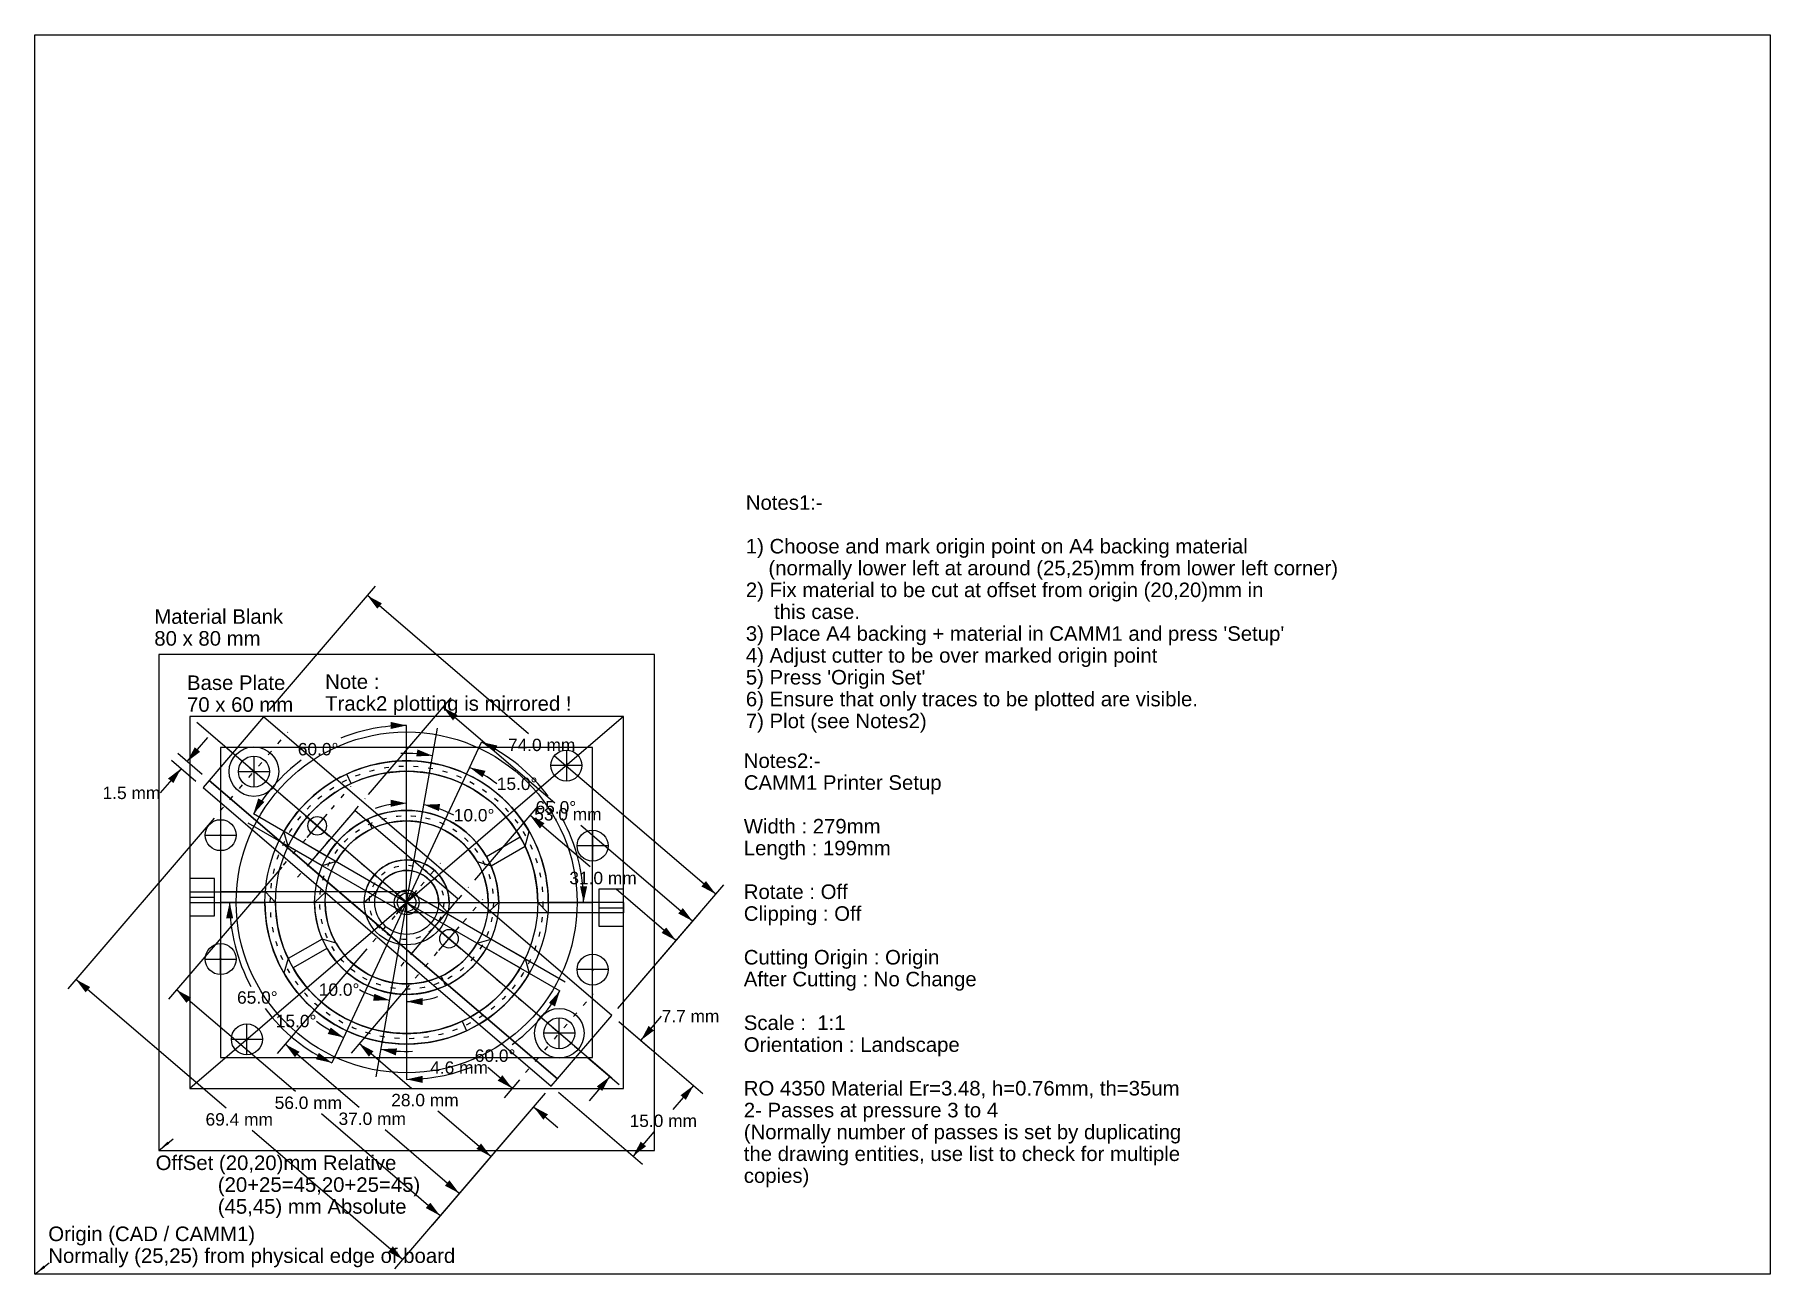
# Model space of a CAD drawing. Extents: x 0 to 280, y 0 to 200.
import ezdxf
from ezdxf.enums import TextEntityAlignment as Align

# ---------------------------------------------------------------- set-up
doc = ezdxf.new("R2010")
doc.units = 0
doc.linetypes.add('ECW_3', pattern=[3.175, 0.79375, -1.5875, 0.79375])
for name, color, linetype in [('CONSTRUCTION', 7, 'CONTINUOUS'), ('CONSTRUCTION1', 7, 'CONTINUOUS'), ('DIMENSIONS', 7, 'CONTINUOUS'), ('PLOTAREA', 7, 'CONTINUOUS'), ('SERVOMOUNT', 7, 'CONTINUOUS'), ('SEVROMOUNTDIMS', 7, 'CONTINUOUS'), ('TRACK1', 7, 'CONTINUOUS'), ('TRACK1PLOTTING', 7, 'CONTINUOUS'), ('TRACK2', 7, 'CONTINUOUS'), ('TRACK2PLOTTING', 7, 'CONTINUOUS')]:
    doc.layers.add(name, color=color, linetype=linetype)
doc.styles.add('STYLE1', font='Arial.ttf')

msp = doc.modelspace()

# ---------------------------------------------------------------- linework, layer by layer
at = {"layer": 'CONSTRUCTION', "color": 142}
for p, q in [((95, 90), (25, 29.999998)), ((93.101822, 31.626938), (26.138901, 89.023842)), ((59.999996, 59.999989), (59.999985, 88.551292)), ((59.999996, 59.999989), (64.95787, 88.117538)), ((59.999996, 60), (72.066292, 85.876266)), ((85.770531, 84.588005), (85.770531, 79.588005)), ((35.368382, 83.611855), (35.368385, 78.611847)), ((88.270531, 82.088005), (83.270531, 82.088005)), ((32.868389, 81.111847), (37.868382, 81.111847)), ((30.000006, 73.350006), (30.000006, 68.350006)), ((59.149975, 58.527752), (34.42382, 72.803413)), ((59.999981, 59.999996), (35.273834, 74.27565)), ((27.500008, 70.850006), (32.500008, 70.850006)), ((89.999985, 71.650032), (89.999992, 66.650032)), ((92.499985, 69.150032), (87.499985, 69.150032)), ((60, 61.700001), (29.999998, 61.699997)), ((60, 60), (29.999998, 60)), ((60.000004, 59.999985), (47.933708, 34.123714)), ((60, 59.999996), (55.042122, 31.882444)), ((59.999996, 59.999996), (89.999992, 59.999989)), ((60, 59.999996), (60.000004, 31.448689)), ((60.000015, 59.999992), (84.726166, 45.724339)), ((60.850021, 61.472237), (85.576172, 47.196579)), ((90, 58.300003), (59.999996, 58.299999)), ((29.999998, 48.349998), (29.999998, 53.349998)), ((27.5, 50.849998), (32.5, 50.849998)), ((90.000015, 46.650028), (90.000008, 51.650028)), ((92.500015, 49.150032), (87.500015, 49.150024)), ((34.229485, 35.411987), (34.229485, 40.411987)), ((84.631615, 36.388149), (84.631615, 41.388149)), ((31.729485, 37.911987), (36.729485, 37.911987)), ((87.131615, 38.888149), (82.131615, 38.888149)), ((20, 20), (22.338753, 21.829094)), ((0, 0), (2.338753, 1.829094))]:
    msp.add_line(p, q, dxfattribs=at)
at = {"layer": 'CONSTRUCTION', "color": 3}
for p, q in [((25, 60.849998), (28.999998, 60.849998)), ((91, 59.150009), (95, 59.150002))]:
    msp.add_line(p, q, dxfattribs=at)
at = {"layer": 'CONSTRUCTION', "color": 142}
for points in [[(100, 20), (100, 100), (20, 100), (20, 20)], [(95, 30), (95, 90), (25, 90), (25, 29.999998)]]:
    msp.add_lwpolyline(points, close=True, dxfattribs=at)
at = {"layer": 'CONSTRUCTION', "color": 3}
for points in [[(28.999998, 63.849995), (25, 63.849995), (25, 57.849998), (28.999998, 57.849998)], [(95, 62.150002), (91, 62.150009), (90.999992, 56.150009), (94.999992, 56.150002)]]:
    msp.add_lwpolyline(points, close=True, dxfattribs=at)
at = {"layer": 'CONSTRUCTION', "color": 142}
for centre, radius in [((60, 60), 27.5), ((35.368382, 81.111855), 4), ((85.770523, 82.088005), 2.5), ((60, 60), 22.85), ((60, 60), 21.15), ((30.000006, 70.850006), 2.5), ((60, 60), 14.85), ((60, 60), 13.15), ((89.999985, 69.150032), 2.5), ((60, 60), 6.85), ((60, 60), 5.15), ((60, 60), 2), ((29.999998, 50.849998), 2.5), ((90.000015, 49.150028), 2.5), ((84.631615, 38.888153), 4), ((34.229477, 37.911987), 2.5)]:
    msp.add_circle(centre, radius, dxfattribs=at)
at = {"layer": 'CONSTRUCTION', "color": 142, "linetype": 'ECW_3'}
for radius in [22, 14, 6]:
    msp.add_circle((60, 60), radius, dxfattribs=at)
at = {"layer": 'CONSTRUCTION', "color": 142}
for points in [[(20, 20), (21.44067, 21.40439), (21.710157, 21.059811)], [(0, 0), (1.440669, 1.40439), (1.710158, 1.059812)]]:
    msp.add_solid(points, dxfattribs=at)
at = {"layer": 'CONSTRUCTION1', "color": 6}
msp.add_lwpolyline([(90, 35), (90, 85), (29.999998, 85), (30, 34.999996)], close=True, dxfattribs=at)
at = {"layer": 'DIMENSIONS', "color": 2}
for centre, radius, start, end in [((59.999996, 59.999989), 28.551321, 90.000023, 111.806174), ((59.999996, 59.999996), 24.039591, 80.000025, 92.250662), ((59.999996, 59.999996), 28.551315, 36.89453, 65.000025), ((59.999996, 59.999989), 28.551321, 126.584319, 150.000011), ((59.999996, 59.999996), 24.039591, 52.74939, 65.000027), ((59.999996, 59.999996), 15.997116, 89.999996, 108.409582), ((59.999996, 59.999996), 15.997116, 61.590418, 80.000005), ((59.999996, 59.999996), 28.551315, 359.999983, 388.310842), ((60, 60), 28.551315, 179.999991, 208.31088), ((60, 60), 15.997116, 241.590403, 259.999989), ((60, 60), 15.997116, 270.000001, 288.409587), ((60, 59.999996), 28.551321, 306.584297, 330.000016), ((60, 60), 28.551315, 216.894542, 245.000033), ((60, 60), 24.039591, 232.749406, 245.000042), ((60, 60), 24.039591, 260.00003, 272.250667), ((60, 59.999996), 28.551321, 270.000028, 291.806168)]:
    msp.add_arc(centre, radius, start, end, dxfattribs=at)
for points in [[(59.999985, 88.551308), (57.429985, 87.981308), (57.429985, 89.121307)], [(64.174416, 83.67437), (61.544479, 83.559303), (61.742439, 84.681984)], [(72.066292, 85.876282), (74.636398, 85.306747), (74.15461, 84.27356)], [(70.159554, 81.78727), (72.72966, 81.217735), (72.247871, 80.184547)], [(35.273823, 74.275642), (36.065189, 76.786331), (37.052456, 76.216331)], [(59.999996, 75.997108), (57.429996, 75.427109), (57.429996, 76.567108)], [(62.777866, 75.754082), (65.407799, 75.869148), (65.209846, 74.746468)], [(88.551308, 59.999989), (87.981308, 62.569988), (89.121307, 62.569988)], [(31.448685, 60.000004), (32.018684, 57.430004), (30.878685, 57.430004)], [(57.22213, 44.245914), (54.592194, 44.130848), (54.790154, 45.253529)], [(84.726173, 45.724342), (83.934807, 43.213657), (82.94754, 43.783657)], [(60, 44.002884), (62.57, 44.572884), (62.57, 43.432884)], [(49.840443, 38.212727), (47.27034, 38.782257), (47.752125, 39.815449)], [(55.825581, 36.325623), (58.455517, 36.440689), (58.257557, 35.318008)], [(47.933708, 34.123714), (45.363605, 34.693245), (45.84539, 35.726437)], [(60.000015, 31.448675), (62.570015, 32.018677), (62.570015, 30.878677)]]:
    msp.add_solid(points, dxfattribs=at)
at = {"layer": 'PLOTAREA', "color": 1}
msp.add_lwpolyline([(0, 0), (0, 200), (280, 200), (280, 0)], close=True, dxfattribs=at)
at = {"layer": 'SERVOMOUNT', "color": 116, "linetype": 'ECW_3'}
for p, q in [((29.920057, 74.755188), (40.816692, 87.468513)), ((89.509644, 34.707176), (29.731077, 85.943604)), ((40.125534, 66.008072), (51.022179, 78.721382)), ((42.403343, 64.05574), (53.299988, 76.769058)), ((54.551682, 53.643349), (65.448318, 66.356674)), ((59.107319, 49.738705), (70.003944, 62.452023)), ((61.385132, 47.786381), (72.281761, 60.499702)), ((79.183296, 32.53149), (90.079933, 45.244808))]:
    msp.add_line(p, q, dxfattribs=at)
at = {"layer": 'SERVOMOUNT', "color": 3}
for p, q in [((43.675674, 73.991661), (47.472031, 70.737793)), ((43.946915, 70.466553), (47.200783, 74.262901)), ((58.10183, 61.626942), (61.898186, 58.373074)), ((58.10183, 61.626942), (61.898186, 58.373074)), ((58.37307, 58.10183), (61.626942, 61.898186)), ((58.37307, 58.10183), (61.626942, 61.898186)), ((65.206505, 52.244862), (68.460381, 56.041214)), ((64.935265, 55.769974), (68.731621, 52.516106))]:
    msp.add_line(p, q, dxfattribs=at)
at = {"layer": 'SERVOMOUNT', "color": 114}
for points in [[(36.917934, 89.925041), (28.132475, 79.674881), (84.31855, 31.517582), (93.103996, 41.767742)], [(28.132475, 79.674881), (27.156319, 78.535973), (83.342384, 30.378674), (84.31855, 31.517582)]]:
    msp.add_lwpolyline(points, close=True, dxfattribs=at)
at = {"layer": 'SERVOMOUNT', "color": 3}
msp.add_lwpolyline([(44.077171, 66.008621), (60.781143, 51.691593), (68.330116, 60.499138), (51.626152, 74.81617)], close=True, dxfattribs=at)
at = {"layer": 'SERVOMOUNT', "color": 116}
for centre in [(35.368382, 81.111855), (84.631615, 38.888153)]:
    msp.add_circle(centre, 2.5, dxfattribs=at)
at = {"layer": 'SERVOMOUNT', "color": 3}
for centre in [(45.573853, 72.364731), (60.000004, 60.000008), (60.000004, 60.000008), (66.833443, 54.143044)]:
    msp.add_circle(centre, 1.5, dxfattribs=at)
at = {"layer": 'SEVROMOUNTDIMS', "color": 2}
for p, q in [((37.894096, 91.06395), (54.991486, 111.011803)), ((79.682877, 87.214615), (53.689938, 109.493263)), ((53.838787, 77.39769), (67.200111, 92.986603)), ((83.919144, 76.022552), (65.89856, 91.468063)), ((26.993572, 80.651047), (23.064358, 84.018829)), ((24.582893, 82.71727), (27.927893, 86.619911)), ((23.606728, 81.578369), (20.261728, 77.675728)), ((26.017416, 79.512138), (22.08819, 82.879921)), ((109.875999, 61.335968), (83.883072, 83.614609)), ((28.943895, 73.61628), (5.331295, 46.066994)), ((70.980103, 63.590931), (81.222504, 75.540924)), ((89.589554, 65.73539), (79.920952, 74.022385)), ((106.139931, 56.977028), (88.119339, 72.422546)), ((39.847034, 65.683136), (21.585621, 44.377193)), ((103.458366, 53.848385), (93.789749, 62.135391)), ((94.080154, 42.906651), (111.177551, 62.854511)), ((94.080154, 42.906651), (107.441483, 58.495571)), ((94.080154, 42.906651), (104.759918, 55.366928)), ((53.57552, 52.504444), (39.102413, 35.618397)), ((30.895073, 26.790287), (6.632843, 47.585537)), ((42.046665, 29.474049), (22.887169, 45.895737)), ((60.40897, 46.647472), (51.028355, 35.702919)), ((94.242905, 40.79158), (107.811195, 29.162149)), ((94.242905, 40.79158), (99.316582, 36.442924)), ((97.798035, 37.744473), (101.143013, 41.647129)), ((52.350384, 26.897608), (40.403961, 37.13694)), ((60.859604, 29.910624), (52.329903, 37.221462)), ((89.231949, 34.945194), (94.305626, 30.59654)), ((77.021675, 30.009483), (73.119019, 33.354458)), ((78.207138, 31.392584), (75.720131, 28.49094)), ((92.787079, 31.898087), (89.442101, 27.995432)), ((82.366226, 29.239767), (58.05595, 0.876492)), ((82.366219, 29.239767), (64.104797, 7.93382)), ((82.366219, 29.239767), (67.195442, 11.539736)), ((82.366226, 29.239767), (72.287941, 17.481243)), ((82.366226, 29.239767), (79.181549, 25.524147)), ((84.481293, 29.402512), (98.049576, 17.773079)), ((106.292656, 30.463697), (102.954636, 26.56916)), ((65.406349, 9.452362), (46.246853, 25.87405)), ((73.589493, 18.999786), (65.059792, 26.310625)), ((80.483101, 27.04269), (84.385757, 23.697716)), ((59.357498, 2.395035), (35.095264, 23.190289)), ((68.496994, 13.058277), (56.550571, 23.297609)), ((99.869057, 22.969162), (96.531036, 19.074627))]:
    msp.add_line(p, q, dxfattribs=at)
for points in [[(53.689938, 109.493263), (56.012207, 108.253555), (55.270325, 107.387985)], [(65.89856, 91.468063), (68.220825, 90.228355), (67.478943, 89.362785)], [(24.582893, 82.71727), (25.822611, 85.039536), (26.688175, 84.297646)], [(23.606728, 81.578369), (22.367012, 79.256104), (21.501446, 79.997993)], [(79.920952, 74.022385), (82.243217, 72.782677), (81.501335, 71.917107)], [(109.875999, 61.335968), (107.553734, 62.575672), (108.295616, 63.441242)], [(106.139931, 56.977028), (103.817665, 58.216732), (104.559547, 59.082302)], [(103.458366, 53.848385), (101.136101, 55.088089), (101.877983, 55.953659)], [(6.632843, 47.585537), (8.955112, 46.345833), (8.213229, 45.480263)], [(22.887169, 45.895737), (25.209436, 44.656029), (24.467554, 43.790462)], [(97.798035, 37.744473), (99.037743, 40.066742), (99.903305, 39.32486)], [(40.403961, 37.13694), (42.726231, 35.897232), (41.984344, 35.031666)], [(52.329903, 37.221462), (54.652172, 35.981758), (53.91029, 35.116188)], [(77.021675, 30.009483), (74.699402, 31.249186), (75.441284, 32.114754)], [(92.787079, 31.898087), (91.547371, 29.575817), (90.681808, 30.317699)], [(106.292656, 30.463697), (105.052948, 28.14143), (104.187378, 28.883312)], [(80.483101, 27.04269), (82.805374, 25.802988), (82.063492, 24.937418)], [(73.589493, 18.999786), (71.267227, 20.239492), (72.009109, 21.105061)], [(96.531036, 19.074627), (97.770744, 21.396894), (98.636314, 20.655012)], [(68.496994, 13.058277), (66.174728, 14.297983), (66.916611, 15.163552)], [(65.406349, 9.452362), (63.08408, 10.692068), (63.825966, 11.557637)], [(59.357498, 2.395035), (57.035229, 3.63474), (57.777111, 4.500309)]]:
    msp.add_solid(points, dxfattribs=at)
at = {"layer": 'TRACK1', "color": 1}
for p, q in [((63.672642, 80.828682), (63.967842, 82.502853)), ((62.28347, 72.950218), (62.578663, 74.62439)), ((25, 61.699997), (28.999998, 61.699997)), ((25, 61.699997), (25, 60)), ((28.999998, 61.699997), (37.208214, 61.699997)), ((38.849998, 60), (37.208214, 61.699997)), ((45.150002, 60), (46.96035, 61.700001)), ((53.364304, 61.700001), (46.96035, 61.700001)), ((55.138672, 61.699993), (53.150002, 60)), ((25, 60), (28.999998, 60)), ((28.999998, 60), (37.150002, 60)), ((53.150002, 60), (46.849998, 60.000004)), ((65.149994, 59.999996), (66.635696, 58.300003)), ((66.849998, 60), (73.149994, 60.000004)), ((74.849991, 59.999992), (73.039642, 58.299992)), ((81.150002, 59.999992), (82.791786, 58.299995)), ((90.999992, 59.999989), (82.849998, 59.999992)), ((94.999992, 59.999989), (90.999992, 59.999989)), ((94.999992, 59.999989), (94.999992, 58.299992)), ((73.03965, 58.300003), (66.635696, 58.300003)), ((90.999992, 58.299992), (82.791786, 58.299995)), ((94.999992, 58.299992), (90.999992, 58.299992)), ((57.716526, 47.049778), (57.421333, 45.375603)), ((56.327351, 39.171314), (56.03215, 37.497139))]:
    msp.add_line(p, q, dxfattribs=at)
msp.add_lwpolyline([(95, 30), (95, 90), (25, 90), (25, 29.999998)], close=True, dxfattribs=at)
for centre in [(35.368382, 81.111855), (85.770523, 82.088005), (30.000006, 70.850006), (89.999985, 69.150032), (59.999996, 59.999996), (29.999998, 50.849998), (90.000015, 49.150028), (34.229477, 37.911987), (84.631615, 38.888153)]:
    msp.add_circle(centre, 0.125, dxfattribs=at)
for centre, radius, start, end in [((59.999996, 59.999996), 22.850002, 359.999983, 440.000021), ((59.999996, 59.999996), 21.15, 359.999983, 440.000021), ((59.999996, 59.999996), 13.150001, 359.999983, 440.000001), ((59.999996, 59.999996), 14.85, 0.00001, 80.000042), ((59.999996, 59.999996), 6.85, 0.00001, 165.630485), ((59.999996, 59.999996), 5.15, 0.00001, 160.725371), ((60, 60), 22.850002, 179.999991, 260.00003), ((60, 60), 21.15, 179.999991, 260.00003), ((60, 60), 14.85, 180.000005, 260.000037), ((60, 60), 13.150001, 179.999991, 260.00001)]:
    msp.add_arc(centre, radius, start, end, dxfattribs=at)
at = {"layer": 'TRACK1PLOTTING', "color": 1}
for p, q in [((63.672638, 80.828682), (63.967838, 82.502853)), ((63.672642, 80.828682), (63.967842, 82.502853)), ((62.283466, 72.950218), (62.578659, 74.62439)), ((62.28347, 72.950218), (62.578663, 74.62439)), ((25, 61.699997), (28.999998, 61.699997)), ((25, 61.699997), (25, 60)), ((25, 61.699997), (28.999998, 61.699997)), ((25, 61.699997), (25, 60)), ((28.999998, 61.699997), (37.208214, 61.699997)), ((28.999998, 61.699997), (37.208206, 61.699997)), ((38.849991, 60), (37.208206, 61.699997)), ((38.849998, 60), (37.208214, 61.699997)), ((45.149994, 60), (46.960342, 61.700001)), ((45.150002, 60), (46.96035, 61.700001)), ((53.364304, 61.700001), (46.960342, 61.700001)), ((53.364304, 61.700001), (46.96035, 61.700001)), ((55.138672, 61.699993), (53.149994, 60)), ((55.138672, 61.699993), (53.150002, 60)), ((25, 60), (28.999998, 60)), ((25, 60), (28.999998, 60)), ((28.999998, 60), (37.150002, 60)), ((28.999998, 60), (37.149994, 60)), ((53.149994, 60), (46.849991, 60.000004)), ((53.150002, 60), (46.849998, 60.000004)), ((65.149994, 59.999996), (66.635696, 58.300003)), ((65.149994, 59.999996), (66.635696, 58.300003)), ((66.849991, 60), (73.149994, 60.000004)), ((66.849998, 60), (73.149994, 60.000004)), ((74.849991, 59.999992), (73.039642, 58.299992)), ((74.849991, 59.999992), (73.039642, 58.299992)), ((81.149994, 59.999992), (82.791779, 58.299995)), ((81.150002, 59.999992), (82.791786, 58.299995)), ((90.999992, 59.999989), (82.849991, 59.999992)), ((90.999992, 59.999989), (82.849998, 59.999992)), ((94.999992, 59.999989), (90.999992, 59.999989)), ((94.999992, 59.999989), (90.999992, 59.999989)), ((94.999992, 59.999989), (94.999992, 58.299992)), ((94.999992, 59.999989), (94.999992, 58.299992)), ((73.03965, 58.300003), (66.635696, 58.300003)), ((73.039642, 58.300003), (66.635696, 58.300003)), ((90.999992, 58.299992), (82.791779, 58.299995)), ((90.999992, 58.299992), (82.791786, 58.299995)), ((94.999992, 58.299992), (90.999992, 58.299992)), ((94.999992, 58.299992), (90.999992, 58.299992)), ((57.716522, 47.049778), (57.421329, 45.375603)), ((57.716526, 47.049778), (57.421333, 45.375603)), ((56.327347, 39.171314), (56.032146, 37.497139)), ((56.327351, 39.171314), (56.03215, 37.497139))]:
    msp.add_line(p, q, dxfattribs=at)
msp.add_lwpolyline([(95, 30), (95, 90), (25, 90), (25, 29.999998)], close=True, dxfattribs=at)
for centre in [(35.368382, 81.111855), (85.770523, 82.088005), (30.000006, 70.850006), (89.999985, 69.150032), (59.999996, 59.999996), (29.999998, 50.849998), (90.000015, 49.150028), (34.229477, 37.911987), (84.631615, 38.888153)]:
    msp.add_circle(centre, 0.125, dxfattribs=at)
for centre, radius, start, end in [((59.999992, 59.999996), 22.850002, 359.999983, 440.000021), ((59.999996, 59.999996), 22.850002, 359.999983, 440.000021), ((59.999992, 59.999996), 21.15, 359.999983, 440.000021), ((59.999996, 59.999996), 21.15, 359.999983, 440.000021), ((59.999992, 59.999996), 13.150001, 359.999983, 440.000001), ((59.999996, 59.999996), 13.150001, 359.999983, 440.000001), ((59.999992, 59.999996), 14.85, 0.00001, 80.000042), ((59.999996, 59.999996), 14.85, 0.00001, 80.000042), ((59.999992, 59.999996), 6.85, 0.00001, 165.630485), ((59.999996, 59.999996), 6.85, 0.00001, 165.630485), ((59.999992, 59.999996), 5.15, 0.00001, 160.725371), ((59.999996, 59.999996), 5.15, 0.00001, 160.725371), ((59.999996, 60), 22.850002, 179.999991, 260.00003), ((60, 60), 22.850002, 179.999991, 260.00003), ((59.999996, 60), 21.15, 179.999991, 260.00003), ((60, 60), 21.15, 179.999991, 260.00003), ((59.999996, 60), 14.85, 180.000005, 260.000037), ((60, 60), 14.85, 180.000005, 260.000037), ((59.999996, 60), 13.150001, 179.999991, 260.00001), ((60, 60), 13.150001, 179.999991, 260.00001)]:
    msp.add_arc(centre, radius, start, end, dxfattribs=at)
at = {"layer": 'TRACK2', "color": 20}
for p, q in [((68.93837, 79.168411), (69.656815, 80.709129)), ((65.557426, 71.917946), (66.275871, 73.458672)), ((40.89283, 69.068542), (40.211319, 71.425003)), ((47.139526, 67.424995), (41.683563, 70.575005)), ((46.374069, 65.903938), (40.89283, 69.068542)), ((48.611771, 66.574997), (46.374069, 65.903938)), ((71.388229, 53.425003), (73.625931, 54.096062)), ((73.625931, 54.096062), (79.10717, 50.931465)), ((72.860474, 52.575001), (78.316437, 49.424999)), ((79.10717, 50.931465), (79.788681, 48.575001)), ((54.442585, 48.08205), (53.724133, 46.541325)), ((51.061634, 40.831589), (50.343182, 39.290867))]:
    msp.add_line(p, q, dxfattribs=at)
for radius in [27.5, 2, 2]:
    msp.add_circle((60, 59.999996), radius, dxfattribs=at)
for centre, radius, start, end in [((60.000004, 60.000004), 22.849998, 65.000035, 149.999997), ((60.000004, 60.000004), 21.15, 65.000035, 149.999997), ((60.000004, 60.000004), 14.850002, 65.000062, 149.999997), ((60.000004, 60.000004), 13.150001, 65.000062, 149.999991), ((60, 60.000008), 13.150001, 245.00006, 329.999989), ((60, 60.000008), 14.850002, 245.00006, 329.999996), ((60, 60.000008), 22.849998, 245.000033, 329.999996), ((60, 60.000008), 21.15, 245.000033, 329.999996)]:
    msp.add_arc(centre, radius, start, end, dxfattribs=at)
at = {"layer": 'TRACK2PLOTTING', "color": 20}
for p, q in [((51.06163, 79.168411), (50.343185, 80.709129)), ((54.442574, 71.917946), (53.724129, 73.458672)), ((72.860474, 67.424995), (78.316437, 70.575005)), ((79.10717, 69.068542), (79.788681, 71.425003)), ((73.625931, 65.903938), (79.10717, 69.068542)), ((71.388229, 66.574997), (73.625931, 65.903938)), ((46.374073, 54.096058), (40.892834, 50.931461)), ((48.611774, 53.424999), (46.374073, 54.096058)), ((40.892834, 50.931461), (40.211323, 48.574997)), ((47.13953, 52.574997), (41.683567, 49.424995)), ((65.557419, 48.08205), (66.275871, 46.541325)), ((68.93837, 40.831589), (69.656822, 39.290867))]:
    msp.add_line(p, q, dxfattribs=at)
for radius in [27.5, 27.5, 27.5, 27.5, 27.5, 2, 2, 2, 2]:
    msp.add_circle((60, 59.999996), radius, dxfattribs=at)
for centre, radius, start, end in [((60, 60), 22.849998, 30.000008, 114.99997), ((60, 60), 21.15, 30.000008, 114.99997), ((60, 60), 14.850002, 30.000008, 114.999943), ((60, 60), 13.150001, 30.000014, 114.999943), ((60.000004, 60.000004), 13.150001, 210.000013, 294.999941), ((60.000004, 60.000004), 14.850002, 210.000013, 294.999948), ((60.000004, 60.000004), 22.849998, 210.000013, 294.999975), ((60.000004, 60.000004), 21.15, 210.000013, 294.999975)]:
    msp.add_arc(centre, radius, start, end, dxfattribs=at)

# ---------------------------------------------------------------- texts
at = {"layer": 'CONSTRUCTION', "color": 142, "style": 'STYLE1'}
for s, height, rotation, p in [('Notes1:-', 2.348719, 359.999983, (114.724594, 123.345398)), ('1) Choose and mark origin point on A4 backing material', 2.348719, 359.999983, (114.724594, 116.29924)), ('    (normally lower left at around (25,25)mm from lower left corner) ', 2.348719, 359.999983, (114.724594, 112.776161)), ('2) Fix material to be cut at offset from origin (20,20)mm in', 2.348719, 359.999983, (114.724594, 109.253082)), ('Material Blank', 2.34872, 359.999955, (19.293985, 104.948586)), ('     this case.', 2.348719, 359.999983, (114.724594, 105.730003)), ('80 x 80 mm', 2.34872, 359.999955, (19.293982, 101.425507)), ("3) Place A4 backing + material in CAMM1 and press 'Setup'", 2.348719, 359.999983, (114.724594, 102.206924)), ('4) Adjust cutter to be over marked origin point', 2.348719, 359.999983, (114.724594, 98.683846)), ('Base Plate', 2.348718, 359.999955, (24.57155, 94.274765)), ('Note :', 2.34872, 359.999955, (46.856487, 94.448586)), ("5) Press 'Origin Set'", 2.348719, 359.999983, (114.724594, 95.160767)), ('70 x 60 mm', 2.348718, 359.999955, (24.571547, 90.751686)), ('Track2 plotting is mirrored !', 2.34872, 359.999955, (46.856483, 90.925507)), ('6) Ensure that only traces to be plotted are visible.', 2.348719, 359.999983, (114.724594, 91.637688)), ('7) Plot (see Notes2)', 2.348719, 359.999983, (114.724594, 88.114609)), ('Notes2:-', 2.348719, 359.999955, (114.3965, 81.691315)), ('CAMM1 Printer Setup', 2.348719, 359.999955, (114.3965, 78.168236)), ('Width : 279mm', 2.348719, 359.999955, (114.3965, 71.122078)), ('Length : 199mm', 2.348719, 359.999955, (114.3965, 67.598999)), ('Rotate : Off', 2.348719, 359.999955, (114.3965, 60.552841)), ('Clipping : Off', 2.348719, 359.999955, (114.3965, 57.029762)), ('Cutting Origin : Origin', 2.348719, 359.999955, (114.3965, 49.983604)), ('After Cutting : No Change', 2.348719, 359.999955, (114.3965, 46.460526)), ('Scale :  1:1', 2.348719, 359.999955, (114.3965, 39.414368)), ('Orientation : Landscape', 2.348719, 359.999955, (114.3965, 35.891289)), ('RO 4350 Material Er=3.48, h=0.76mm, th=35um ', 2.348719, 359.999955, (114.3965, 28.845131)), ('2- Passes at pressure 3 to 4', 2.348719, 359.999955, (114.3965, 25.322052)), ('(Normally number of passes is set by duplicating', 2.348719, 359.999955, (114.3965, 21.798973)), ('the drawing entities, use list to check for multiple ', 2.348719, 359.999955, (114.3965, 18.275894)), ('OffSet (20,20)mm Relative', 2.348722, 359.999955, (19.513241, 16.822378)), ('copies)', 2.348719, 359.999955, (114.3965, 14.752815)), ('           (20+25=45,20+25=45)', 2.348722, 359.999955, (19.513237, 13.299296)), ('           (45,45) mm Absolute', 2.348722, 359.999955, (19.513233, 9.776215)), ('Origin (CAD / CAMM1)', 2.348719, 359.999983, (2.193337, 5.356441)), ('Normally (25,25) from physical edge of board', 2.348719, 359.999983, (2.193335, 1.833362))]:
    msp.add_text(s, height=height, rotation=rotation, dxfattribs=at).set_placement(p)
at = {"layer": 'DIMENSIONS', "color": 2, "style": 'STYLE1'}
for s, p in [('60.0%%D', (45.724327, 84.726151)), ('65.0%%D', (84.079933, 75.340599)), ('65.0%%D', (35.920067, 44.659386)), ('60.0%%D', (74.275673, 35.273834))]:
    msp.add_text(s, height=2, dxfattribs=at).set_placement(p, align=Align.MIDDLE_CENTER)
for s, p in [('15.0%%D', (74.551216, 79.135406)), ('10.0%%D', (67.610962, 74.070564))]:
    msp.add_text(s, height=2, dxfattribs=at).set_placement(p, align=Align.MIDDLE_LEFT)
for s, p in [('10.0%%D', (52.389027, 45.929436)), ('15.0%%D', (45.44878, 40.86459))]:
    msp.add_text(s, height=2, dxfattribs=at).set_placement(p, align=Align.MIDDLE_RIGHT)
at = {"layer": 'SEVROMOUNTDIMS', "color": 2, "style": 'STYLE1'}
for s, p in [('74.0 mm', (81.782967, 85.414612)), ('53.0 mm', (86.019241, 74.222549)), ('31.0 mm', (91.689659, 63.935387)), ('56.0 mm', (44.146759, 27.674049)), ('28.0 mm', (62.959698, 28.110624)), ('69.4 mm', (32.995171, 24.990286)), ('37.0 mm', (54.450478, 25.097609)), ('15.0 mm', (101.41185, 24.769161))]:
    msp.add_text(s, height=2, dxfattribs=at).set_placement(p, align=Align.MIDDLE_CENTER)
for s, p in [('1.5 mm', (20.261728, 77.675728)), ('4.6 mm', (73.119019, 33.354458))]:
    msp.add_text(s, height=2, dxfattribs=at).set_placement(p, align=Align.MIDDLE_RIGHT)
msp.add_text('7.7 mm', height=2, dxfattribs=at).set_placement((101.143013, 41.647129), align=Align.MIDDLE_LEFT)

doc.saveas('drawing.dxf')
